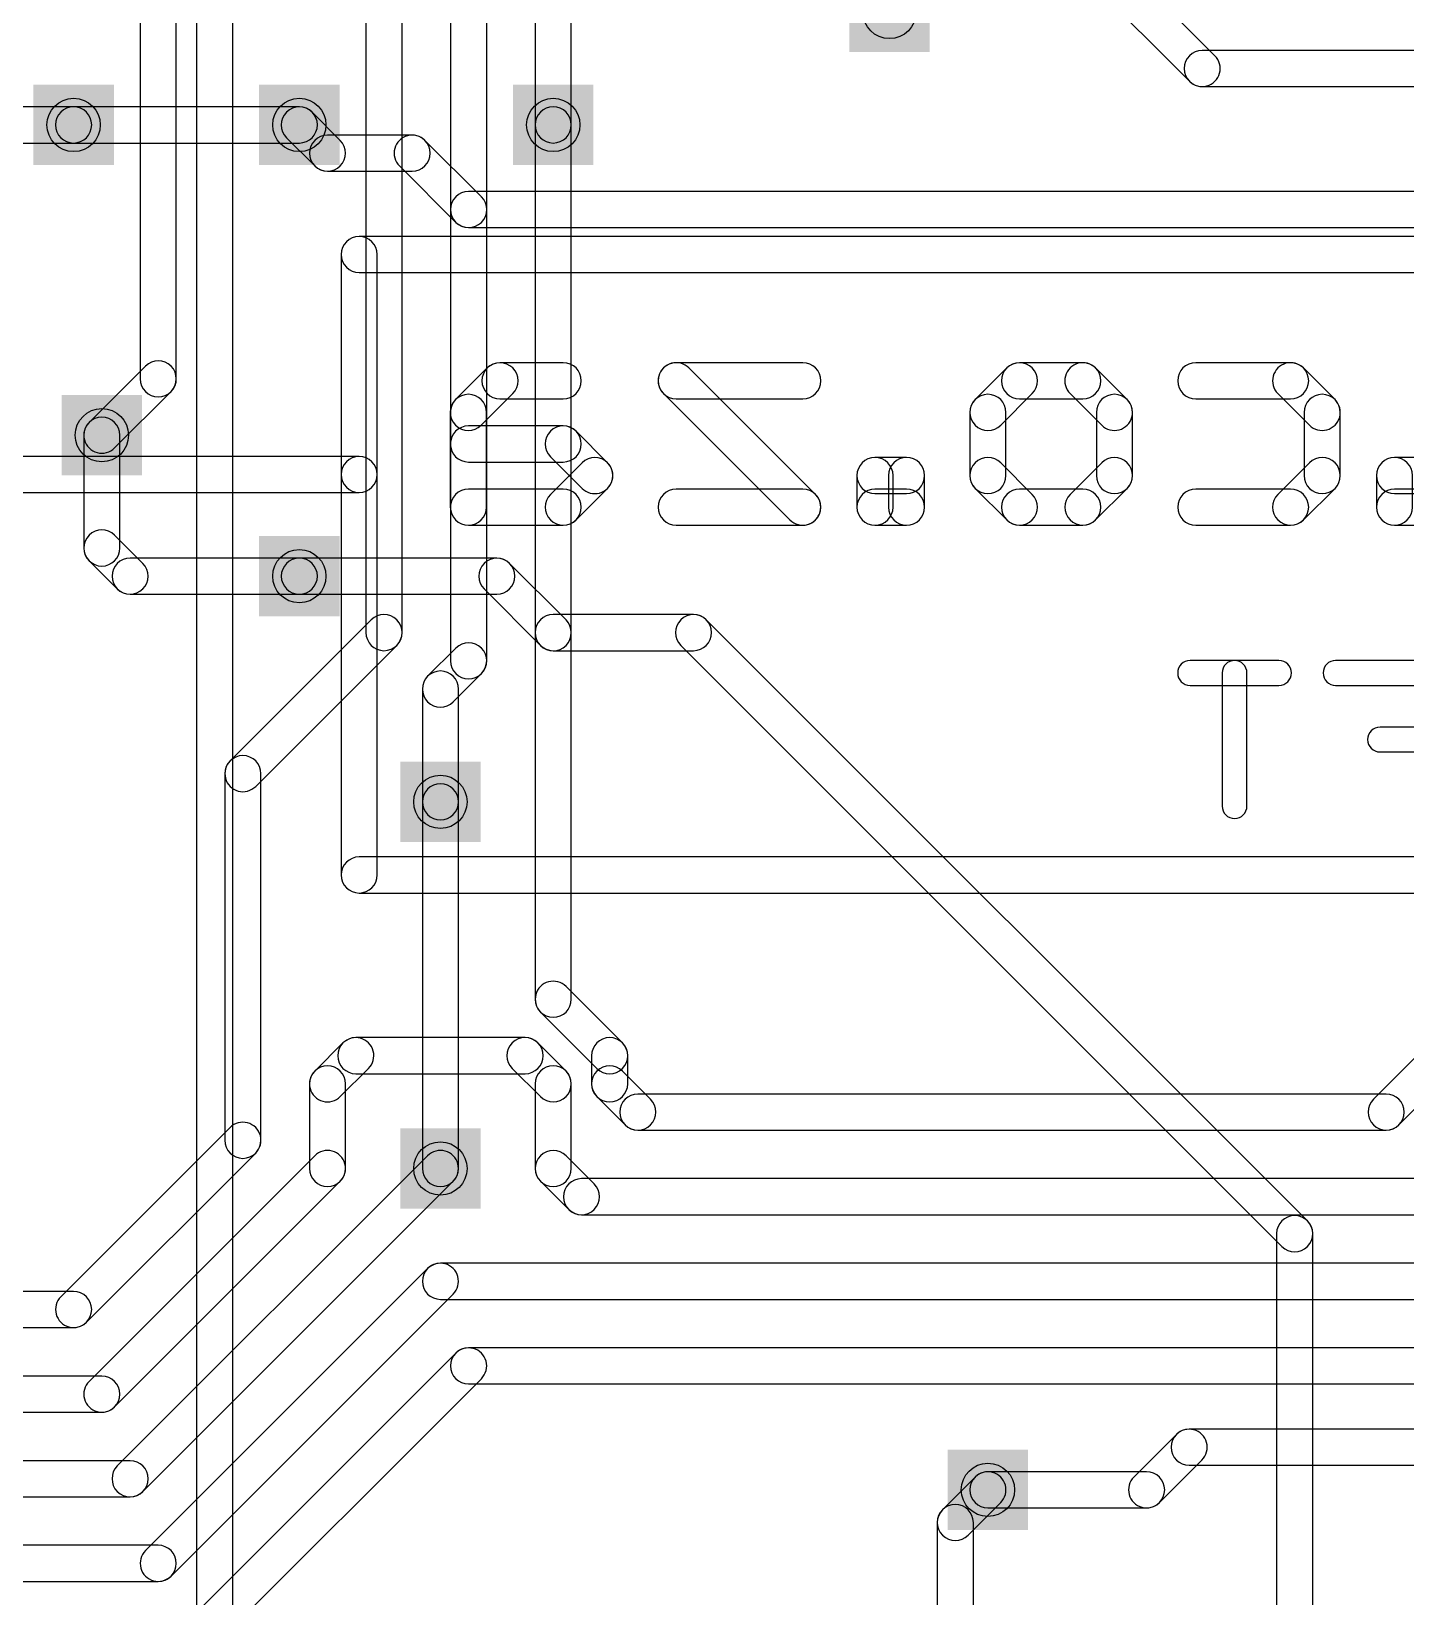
# Model space of a CAD drawing. Extents: x -3 to 127, y -3 to 73.
# Drawn here: x 23.49 to 38.96, y 23.56 to 41.18 of the extents above; entities that cross this region are included whole.
import ezdxf

# ---------------------------------------------------------------- set-up
doc = ezdxf.new("R2010")
doc.units = 0
for name, color, linetype in [('1', 22, 'CONTINUOUS'), ('16', 175, 'CONTINUOUS'), ('18', 82, 'CONTINUOUS'), ('22', 253, 'CONTINUOUS'), ('44', 253, 'CONTINUOUS')]:
    doc.layers.add(name, color=color, linetype=linetype)

# ---------------------------------------------------------------- blocks, each defined once
blk = doc.blocks.new('SQUAREV')
blk.add_solid([(-0.5, -0.5), (0.5, -0.5), (-0.5, 0.5), (0.5, 0.5)])

msp = doc.modelspace()

# ---------------------------------------------------------------- linework, layer by layer
at = {"layer": '1'}
for points in [[(24.7141, 48.0673), (24.7141, 37.2723, 1), (25.1205, 37.2723), (25.1205, 48.0673, 1)], [(29.1591, 46.1623), (29.1591, 40.1298, 1), (29.5655, 40.1298), (29.5655, 46.1623, 1)], [(25.7555, 22.6673), (25.7555, 41.7173, 1), (25.3491, 41.7173), (25.3491, 22.6673, 1)], [(23.9648, 40.333), (22.2721, 40.333, 1), (22.2721, 39.9266), (23.9648, 39.9266, 1)], [(26.966, 39.9559), (26.6485, 40.2734, 1), (26.3611, 39.9861), (26.6786, 39.6686, 1)], [(27.7748, 40.0155), (26.8223, 40.0155, 1), (26.8223, 39.6091), (27.7748, 39.6091, 1)], [(28.5535, 39.3209), (27.9185, 39.9559, 1), (27.6311, 39.6686), (28.2661, 39.0336, 1)], [(39.2048, 39.3805), (28.4098, 39.3805, 1), (28.4098, 38.9741), (39.2048, 38.9741, 1)], [(24.7736, 37.4159), (24.1386, 36.7809, 1), (24.426, 36.4936), (25.061, 37.1286, 1)], [(26.5048, 34.8466), (28.7273, 34.8466, 1), (28.7273, 35.253), (26.5048, 35.253, 1)], [(28.5836, 34.9061), (29.2186, 34.2711, 1), (29.506, 34.5584), (28.871, 35.1934, 1)], [(29.3623, 34.2116), (30.9404, 34.2116, 1), (30.9404, 34.618), (29.3623, 34.618, 1)], [(30.7967, 34.2711), (37.5625, 27.5053, 1), (37.8499, 27.7927), (31.0841, 34.5584, 1)], [(28.2955, 28.3823), (28.2955, 32.5098, 1), (27.8891, 32.5098), (27.8891, 28.3823, 1)], [(37.503, 27.649), (37.503, 21.7931, 1), (37.9094, 21.7931), (37.9094, 27.649, 1)], [(34.0306, 24.254), (34.3976, 24.621, 1), (34.1102, 24.9084), (33.7432, 24.5414, 1)], [(34.0901, 21.7304), (34.0901, 24.3977, 1), (33.6837, 24.3977), (33.6837, 21.7304, 1)]]:
    msp.add_lwpolyline(points, format="xyb", close=True, dxfattribs=at)
at = {"layer": '16'}
for points in [[(27.6605, 34.4148), (27.6605, 42.9873, 1), (27.2541, 42.9873), (27.2541, 34.4148, 1)], [(34.2986, 42.8436), (36.5211, 40.6211, 1), (36.8085, 40.9084), (34.586, 43.1309, 1)], [(28.613, 34.0973), (28.613, 42.3523, 1), (28.2066, 42.3523), (28.2066, 34.0973, 1)], [(36.6648, 40.5616), (42.3798, 40.5616, 1), (42.3798, 40.968), (36.6648, 40.968, 1)], [(26.5048, 40.333), (23.9648, 40.333, 1), (23.9648, 39.9266), (26.5048, 39.9266, 1)], [(29.1591, 40.1298), (29.1591, 30.2873, 1), (29.5655, 30.2873), (29.5655, 40.1298, 1)], [(24.0791, 36.6373), (24.0791, 35.3673, 1), (24.4855, 35.3673), (24.4855, 36.6373, 1)], [(24.1386, 35.2236), (24.4561, 34.9061, 1), (24.7435, 35.1934), (24.426, 35.5109, 1)], [(24.5998, 34.8466), (26.5048, 34.8466, 1), (26.5048, 35.253), (24.5998, 35.253, 1)], [(26.0135, 32.6836), (27.601, 34.2711, 1), (27.3136, 34.5584), (25.7261, 32.9709, 1)], [(28.236, 33.6361), (28.5535, 33.9536, 1), (28.2661, 34.2409), (27.9486, 33.9234, 1)], [(28.2955, 32.5098), (28.2955, 33.7798, 1), (27.8891, 33.7798), (27.8891, 32.5098, 1)], [(26.073, 28.6998), (26.073, 32.8273, 1), (25.6666, 32.8273), (25.6666, 28.6998, 1)], [(29.2186, 30.1436), (29.8536, 29.5086, 1), (30.141, 29.7959), (29.506, 30.4309, 1)], [(26.966, 29.1911), (27.2835, 29.5086, 1), (26.9961, 29.7959), (26.6786, 29.4784, 1)], [(27.1398, 29.4491), (29.0448, 29.4491, 1), (29.0448, 29.8555), (27.1398, 29.8555, 1)], [(28.9011, 29.5086), (29.2186, 29.1911, 1), (29.506, 29.4784), (29.1885, 29.7959, 1)], [(29.7941, 29.6523), (29.7941, 29.3348, 1), (30.2005, 29.3348), (30.2005, 29.6523, 1)], [(39.3277, 29.8969), (38.5918, 29.1609, 1), (38.8792, 28.8736), (39.6151, 29.6095, 1)], [(27.0255, 28.3823), (27.0255, 29.3348, 1), (26.6191, 29.3348), (26.6191, 28.3823, 1)], [(29.1591, 29.3348), (29.1591, 28.3823, 1), (29.5655, 28.3823), (29.5655, 29.3348, 1)], [(29.8536, 29.1911), (30.1711, 28.8736, 1), (30.4585, 29.1609), (30.141, 29.4784, 1)], [(30.3148, 28.8141), (38.7355, 28.8141, 1), (38.7355, 29.2205), (30.3148, 29.2205, 1)], [(24.1085, 26.6511), (26.0135, 28.5561, 1), (25.7261, 28.8434), (23.8211, 26.9384, 1)], [(24.426, 25.6986), (26.966, 28.2386, 1), (26.6786, 28.5259), (24.1386, 25.9859, 1)], [(24.7435, 24.7461), (28.236, 28.2386, 1), (27.9486, 28.5259), (24.4561, 25.0334, 1)], [(29.2186, 28.2386), (29.5361, 27.9211, 1), (29.8235, 28.2084), (29.506, 28.5259, 1)], [(29.6798, 27.8616), (73.1773, 27.8616, 1), (73.1773, 28.268), (29.6798, 28.268, 1)], [(25.061, 23.7936), (28.236, 26.9686, 1), (27.9486, 27.2559), (24.7736, 24.0809, 1)], [(28.0923, 26.9091), (74.7648, 26.9091, 1), (74.7648, 27.3155), (28.0923, 27.3155, 1)], [(16.0273, 26.5916), (23.9648, 26.5916, 1), (23.9648, 26.998), (16.0273, 26.998, 1)], [(25.3785, 22.8411), (28.5535, 26.0161, 1), (28.2661, 26.3034), (25.0911, 23.1284, 1)], [(28.4098, 25.9566), (76.3523, 25.9566, 1), (76.3523, 26.363), (28.4098, 26.363, 1)], [(15.3923, 25.6391), (24.2823, 25.6391, 1), (24.2823, 26.0455), (15.3923, 26.0455, 1)], [(36.1835, 24.621), (36.6629, 25.1004, 1), (36.3755, 25.3877), (35.8961, 24.9084, 1)], [(36.5192, 25.0409), (72.4758, 25.0409, 1), (72.4758, 25.4473), (36.5192, 25.4473, 1)], [(14.7573, 24.6866), (24.5998, 24.6866, 1), (24.5998, 25.093), (14.7573, 25.093, 1)], [(34.2539, 24.5615), (36.0398, 24.5615, 1), (36.0398, 24.9679), (34.2539, 24.9679, 1)], [(14.1223, 23.7341), (24.9173, 23.7341, 1), (24.9173, 24.1405), (14.1223, 24.1405, 1)]]:
    msp.add_lwpolyline(points, format="xyb", close=True, dxfattribs=at)
at = {"layer": '22'}
for points in [[(27.178, 38.4683), (67.7545, 38.4683, 1), (67.7545, 38.8747), (27.178, 38.8747, 1)], [(27.3812, 36.195), (27.3812, 38.6715, 1), (26.9748, 38.6715), (26.9748, 36.195, 1)], [(28.6193, 37.394), (28.2634, 37.0381, 1), (28.5507, 36.7507), (28.9066, 37.1066, 1)], [(29.4748, 37.4535), (28.7629, 37.4535, 1), (28.7629, 37.0471), (29.4748, 37.0471, 1)], [(32.1695, 37.4535), (30.7458, 37.4535, 1), (30.7458, 37.0471), (32.1695, 37.0471, 1)], [(30.6022, 37.1066), (32.0258, 35.683, 1), (32.3131, 35.9704), (30.8895, 37.394, 1)], [(34.3977, 36.7507), (34.7536, 37.1066, 1), (34.4662, 37.394), (34.1103, 37.0381, 1)], [(34.6099, 37.0471), (35.3217, 37.0471, 1), (35.3217, 37.4535), (34.6099, 37.4535, 1)], [(35.1781, 37.1066), (35.534, 36.7507, 1), (35.8213, 37.0381), (35.4654, 37.394, 1)], [(36.5928, 37.0471), (37.6605, 37.0471, 1), (37.6605, 37.4535), (36.5928, 37.4535, 1)], [(37.5169, 37.1066), (37.8728, 36.7507, 1), (38.1601, 37.0381), (37.8042, 37.394, 1)], [(28.2038, 36.8944), (28.2038, 35.8267, 1), (28.6102, 35.8267), (28.6102, 36.8944, 1)], [(34.4572, 36.1826), (34.4572, 36.8944, 1), (34.0508, 36.8944), (34.0508, 36.1826, 1)], [(35.4744, 36.8944), (35.4744, 36.1826, 1), (35.8808, 36.1826), (35.8808, 36.8944, 1)], [(37.8132, 36.8944), (37.8132, 36.1826, 1), (38.2196, 36.1826), (38.2196, 36.8944, 1)], [(29.4748, 36.7417), (28.407, 36.7417, 1), (28.407, 36.3353), (29.4748, 36.3353, 1)], [(29.9743, 36.3263), (29.6184, 36.6822, 1), (29.3311, 36.3948), (29.687, 36.0389, 1)], [(27.178, 36.3982), (2.6035, 36.3982, 1), (2.6035, 35.9918), (27.178, 35.9918, 1)], [(27.3812, 31.6865), (27.3812, 36.195, 1), (26.9748, 36.195), (26.9748, 31.6865, 1)], [(29.6184, 35.683), (29.9743, 36.0389, 1), (29.687, 36.3263), (29.3311, 35.9704, 1)], [(33.3388, 36.3858), (32.9829, 36.3858, 1), (32.9829, 35.9794), (33.3388, 35.9794, 1)], [(32.7797, 36.1826), (32.7797, 35.8267, 1), (33.1861, 35.8267), (33.1861, 36.1826, 1)], [(33.542, 35.8267), (33.542, 36.1826, 1), (33.1356, 36.1826), (33.1356, 35.8267, 1)], [(34.7536, 35.9704), (34.3977, 36.3263, 1), (34.1103, 36.0389), (34.4662, 35.683, 1)], [(35.534, 36.3263), (35.1781, 35.9704, 1), (35.4654, 35.683), (35.8213, 36.0389, 1)], [(37.8728, 36.3263), (37.5169, 35.9704, 1), (37.8042, 35.683), (38.1601, 36.0389, 1)], [(39.1858, 36.3858), (38.8299, 36.3858, 1), (38.8299, 35.9794), (39.1858, 35.9794, 1)], [(38.6267, 36.1826), (38.6267, 35.8267, 1), (39.0331, 35.8267), (39.0331, 36.1826, 1)], [(28.407, 35.6235), (29.4748, 35.6235, 1), (29.4748, 36.0299), (28.407, 36.0299, 1)], [(32.1695, 36.0299), (30.7458, 36.0299, 1), (30.7458, 35.6235), (32.1695, 35.6235, 1)], [(32.9829, 35.6235), (33.3388, 35.6235, 1), (33.3388, 36.0299), (32.9829, 36.0299, 1)], [(35.3217, 36.0299), (34.6099, 36.0299, 1), (34.6099, 35.6235), (35.3217, 35.6235, 1)], [(37.6605, 36.0299), (36.5928, 36.0299, 1), (36.5928, 35.6235), (37.6605, 35.6235, 1)], [(38.8299, 35.6235), (39.1858, 35.6235, 1), (39.1858, 36.0299), (38.8299, 36.0299, 1)], [(37.5291, 34.1008), (36.5292, 34.1008, 1), (36.5292, 33.8214), (37.5291, 33.8214, 1)], [(37.1689, 32.4612), (37.1689, 33.9611, 1), (36.8895, 33.9611), (36.8895, 32.4612, 1)], [(39.1663, 34.1008), (38.1664, 34.1008, 1), (38.1664, 33.8214), (39.1663, 33.8214, 1)], [(39.1663, 33.3508), (38.6663, 33.3508, 1), (38.6663, 33.0714), (39.1663, 33.0714, 1)], [(67.7545, 31.8897), (27.178, 31.8897, 1), (27.178, 31.4833), (67.7545, 31.4833, 1)]]:
    msp.add_lwpolyline(points, format="xyb", close=True, dxfattribs=at)
at = {"layer": '44'}
for centre in [(33.147, 41.402), (23.9648, 40.1298), (26.5048, 40.1298), (29.3623, 40.1298), (24.2823, 36.6373), (26.5048, 35.0498), (28.0923, 32.5098), (28.0923, 28.3823), (34.2539, 24.7647)]:
    msp.add_circle(centre, 0.3, dxfattribs=at)

# ---------------------------------------------------------------- block references
at = {"layer": '18', "xscale": 0.9048, "yscale": 0.9048}
for p in [(33.147, 41.402), (33.147, 41.402), (23.9648, 40.1298), (23.9648, 40.1298), (26.5048, 40.1298), (26.5048, 40.1298), (29.3623, 40.1298), (29.3623, 40.1298), (24.2823, 36.6373), (24.2823, 36.6373), (26.5048, 35.0498), (26.5048, 35.0498), (28.0923, 32.5098), (28.0923, 32.5098), (28.0923, 28.3823), (28.0923, 28.3823), (34.2539, 24.7647), (34.2539, 24.7647)]:
    msp.add_blockref('SQUAREV', p, dxfattribs=at)

doc.saveas('drawing.dxf')
